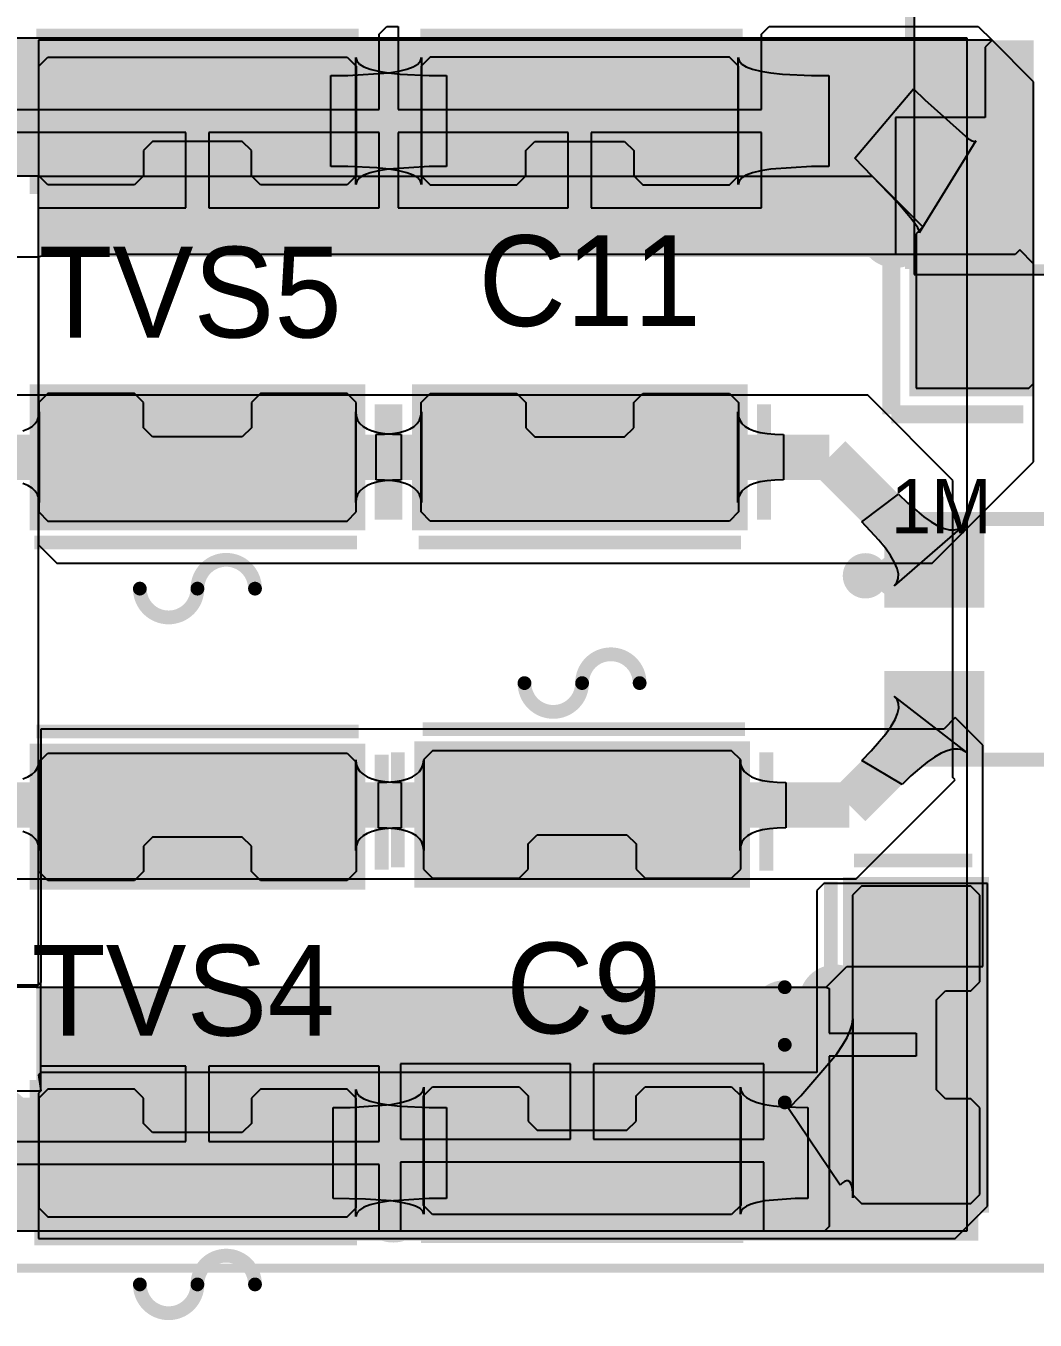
# Model space of a CAD drawing. Extents: x 40.9 to 121.6, y 83.2 to 120.
# Drawn here: x 63.69 to 74.82, y 83.25 to 97.52 of the extents above; entities that cross this region are included whole.
import ezdxf

# ---------------------------------------------------------------- set-up
doc = ezdxf.new("R2010")
doc.units = 0
for name, color, linetype in [('BOTTOMLAYER', 5, 'CONTINUOUS'), ('BOTTOMOVERLAY', 54, 'CONTINUOUS'), ('BOTTOMSOLDER', 6, 'CONTINUOUS'), ('KEEPOUTLAYER', 6, 'CONTINUOUS'), ('MECHANICAL15', 56, 'CONTINUOUS'), ('MECHANICAL4', 56, 'CONTINUOUS'), ('MULTILAYER', 9, 'CONTINUOUS'), ('TOPLAYER', 1, 'CONTINUOUS'), ('TOPOVERLAY', 2, 'CONTINUOUS'), ('TOPPASTE', 8, 'CONTINUOUS'), ('TOPSOLDER', 216, 'CONTINUOUS')]:
    doc.layers.add(name, color=color, linetype=linetype)

msp = doc.modelspace()

# ---------------------------------------------------------------- linework, layer by layer
at = {"layer": 'BOTTOMLAYER'}
for p, q in [((41.5544, 97.3836), (74.0664, 97.3836)), ((74.0664, 97.3836), (74.0664, 84.227835)), ((74.0664, 84.227835), (41.454235, 84.227835))]:
    msp.add_line(p, q, dxfattribs=at)
at = {"layer": 'BOTTOMLAYER', "const_width": 0.299999}
for points in [[(67.5664, 96.9264, 1), (67.8664, 96.9264, 1)], [(72.9512, 96.9772, 1), (73.2512, 96.9772, 1)], [(72.1638, 96.4946, 1), (72.4638, 96.4946, 1)], [(67.541, 96.1644, 1), (67.841, 96.1644, 1)], [(73.3576, 96.1644, 1), (73.6576, 96.1644, 1)], [(64.112, 95.4532, 1), (64.412, 95.4532, 1)], [(65.4074, 95.4532, 1), (65.7074, 95.4532, 1)], [(66.6012, 95.4786, 1), (66.9012, 95.4786, 1)], [(67.541, 95.4024, 1), (67.841, 95.4024, 1)], [(68.4046, 95.4024, 1), (68.7046, 95.4024, 1)], [(70.0302, 95.4024, 1), (70.3302, 95.4024, 1)], [(71.4272, 95.377, 1), (71.7272, 95.377, 1)], [(73.129, 95.25, 1), (73.429, 95.25, 1)], [(72.4686, 86.7664, 1), (72.7686, 86.7664, 1)], [(64.1374, 86.487, 1), (64.4374, 86.487, 1)], [(66.7282, 86.487, 1), (67.0282, 86.487, 1)], [(67.9728, 86.4616, 1), (68.2728, 86.4616, 1)], [(65.4328, 86.4362, 1), (65.7328, 86.4362, 1)], [(69.1666, 86.3854, 1), (69.4666, 86.3854, 1)], [(70.589, 86.4362, 1), (70.889, 86.4362, 1)], [(71.732, 86.3854, 1), (72.032, 86.3854, 1)], [(72.6718, 85.9028, 1), (72.9718, 85.9028, 1)], [(67.5156, 85.8012, 1), (67.8156, 85.8012, 1)], [(71.8082, 85.471, 1), (72.1082, 85.471, 1)], [(67.5918, 85.1154, 1), (67.8918, 85.1154, 1)], [(72.4432, 85.1154, 1), (72.7432, 85.1154, 1)], [(63.5024, 84.709, 1), (63.8024, 84.709, 1)], [(72.9258, 84.6074, 1), (73.2258, 84.6074, 1)], [(67.5918, 84.5058, 1), (67.8918, 84.5058, 1)], [(71.859, 84.582, 1), (72.159, 84.582, 1)]]:
    msp.add_lwpolyline(points, format="xyb", close=True, dxfattribs=at)
at = {"layer": 'BOTTOMOVERLAY', "const_width": 0.1016}
for points in [[(73.436455, 94.838215), (73.436455, 109.636255)], [(73.436455, 94.838215), (76.588595, 94.838215)]]:
    msp.add_lwpolyline(points, dxfattribs=at)
at = {"layer": 'BOTTOMSOLDER', "const_width": 0.401599}
for points in [[(67.5156, 96.9264, 1), (67.9172, 96.9264, 1)], [(72.9004, 96.9772, 1), (73.302, 96.9772, 1)], [(72.113, 96.4946, 1), (72.5146, 96.4946, 1)], [(67.4902, 96.1644, 1), (67.8918, 96.1644, 1)], [(73.3068, 96.1644, 1), (73.7084, 96.1644, 1)], [(64.0612, 95.4532, 1), (64.4628, 95.4532, 1)], [(65.3566, 95.4532, 1), (65.7582, 95.4532, 1)], [(66.5504, 95.4786, 1), (66.952, 95.4786, 1)], [(67.4902, 95.4024, 1), (67.8918, 95.4024, 1)], [(68.3538, 95.4024, 1), (68.7554, 95.4024, 1)], [(69.9794, 95.4024, 1), (70.381, 95.4024, 1)], [(71.3764, 95.377, 1), (71.778, 95.377, 1)], [(73.0782, 95.25, 1), (73.4798, 95.25, 1)], [(72.4178, 86.7664, 1), (72.8194, 86.7664, 1)], [(64.0866, 86.487, 1), (64.4882, 86.487, 1)], [(65.382, 86.4362, 1), (65.7836, 86.4362, 1)], [(66.6774, 86.487, 1), (67.079, 86.487, 1)], [(67.922, 86.4616, 1), (68.3236, 86.4616, 1)], [(69.1158, 86.3854, 1), (69.5174, 86.3854, 1)], [(70.5382, 86.4362, 1), (70.9398, 86.4362, 1)], [(71.6812, 86.3854, 1), (72.0828, 86.3854, 1)], [(67.4648, 85.8012, 1), (67.8664, 85.8012, 1)], [(72.621, 85.9028, 1), (73.0226, 85.9028, 1)], [(63.1722, 85.4202, 1), (63.5738, 85.4202, 1)], [(71.7574, 85.471, 1), (72.159, 85.471, 1)], [(67.541, 85.1154, 1), (67.9426, 85.1154, 1)], [(72.3924, 85.1154, 1), (72.794, 85.1154, 1)], [(63.4516, 84.709, 1), (63.8532, 84.709, 1)], [(67.541, 84.5058, 1), (67.9426, 84.5058, 1)], [(71.8082, 84.582, 1), (72.2098, 84.582, 1)], [(72.875, 84.6074, 1), (73.2766, 84.6074, 1)]]:
    msp.add_lwpolyline(points, format="xyb", close=True, dxfattribs=at)
at = {"layer": 'KEEPOUTLAYER', "const_width": 0.1}
msp.add_lwpolyline([(41.0464, 83.82), (121.412, 83.82)], dxfattribs=at)
at = {"layer": 'MECHANICAL15'}
for points, const_width in [([(73.434829, 91.454224, 1), (73.184893, 91.454224, 1)], 0.250012), ([(73.122391, 91.454224, 1), (73.247395, 91.454224, 1)], 0.125006), ([(73.372327, 91.454224, 1), (73.497331, 91.454224, 1)], 0.125006)]:
    msp.add_lwpolyline(points, format="xyb", close=True, dxfattribs=dict(at, const_width=const_width))
at = {"layer": 'MECHANICAL4'}
for p, q in [((73.486696, 109.525867), (73.486696, 94.775884)), ((73.486696, 94.775884), (87.986692, 94.775884))]:
    msp.add_line(p, q, dxfattribs=at)
at = {"layer": 'MULTILAYER', "const_width": 0.299999}
for points in [[(67.5664, 96.9264, 1), (67.8664, 96.9264, 1)], [(72.9512, 96.9772, 1), (73.2512, 96.9772, 1)], [(72.1638, 96.4946, 1), (72.4638, 96.4946, 1)], [(67.541, 96.1644, 1), (67.841, 96.1644, 1)], [(73.3576, 96.1644, 1), (73.6576, 96.1644, 1)], [(64.112, 95.4532, 1), (64.412, 95.4532, 1)], [(65.4074, 95.4532, 1), (65.7074, 95.4532, 1)], [(66.6012, 95.4786, 1), (66.9012, 95.4786, 1)], [(67.541, 95.4024, 1), (67.841, 95.4024, 1)], [(68.4046, 95.4024, 1), (68.7046, 95.4024, 1)], [(70.0302, 95.4024, 1), (70.3302, 95.4024, 1)], [(71.4272, 95.377, 1), (71.7272, 95.377, 1)], [(73.129, 95.25, 1), (73.429, 95.25, 1)], [(72.4686, 86.7664, 1), (72.7686, 86.7664, 1)], [(64.1374, 86.487, 1), (64.4374, 86.487, 1)], [(66.7282, 86.487, 1), (67.0282, 86.487, 1)], [(67.9728, 86.4616, 1), (68.2728, 86.4616, 1)], [(65.4328, 86.4362, 1), (65.7328, 86.4362, 1)], [(69.1666, 86.3854, 1), (69.4666, 86.3854, 1)], [(70.589, 86.4362, 1), (70.889, 86.4362, 1)], [(71.732, 86.3854, 1), (72.032, 86.3854, 1)], [(72.6718, 85.9028, 1), (72.9718, 85.9028, 1)], [(67.5156, 85.8012, 1), (67.8156, 85.8012, 1)], [(71.8082, 85.471, 1), (72.1082, 85.471, 1)], [(67.5918, 85.1154, 1), (67.8918, 85.1154, 1)], [(72.4432, 85.1154, 1), (72.7432, 85.1154, 1)], [(63.5024, 84.709, 1), (63.8024, 84.709, 1)], [(72.9258, 84.6074, 1), (73.2258, 84.6074, 1)], [(67.5918, 84.5058, 1), (67.8918, 84.5058, 1)], [(71.859, 84.582, 1), (72.159, 84.582, 1)]]:
    msp.add_lwpolyline(points, format="xyb", close=True, dxfattribs=at)
at = {"layer": 'TOPLAYER'}
for p, q in [((67.586403, 97.42567), (67.671333, 97.5106)), ((67.671333, 97.5106), (67.795595, 97.5106)), ((67.795595, 97.5106), (67.795595, 97.510597)), ((67.795595, 97.510597), (67.795595, 97.425675)), ((71.802808, 97.425675), (71.88773, 97.5106)), ((71.88773, 97.5106), (74.1934, 97.5106)), ((74.1934, 97.5106), (74.3458, 97.3582)), ((63.8302, 97.3582), (63.8302, 95.8596)), ((74.3458, 97.3582), (63.8302, 97.3582)), ((67.586403, 96.595336), (67.586403, 97.425673)), ((67.586403, 97.425673), (67.586403, 97.425673)), ((67.586403, 97.425673), (67.586403, 97.42567)), ((67.795595, 97.425675), (67.795597, 97.420796)), ((67.795597, 97.420796), (67.795595, 97.420793)), ((67.795595, 97.420793), (67.795597, 97.420793)), ((67.795597, 97.420793), (67.795597, 96.595336)), ((71.802803, 97.420793), (71.802805, 97.420796)), ((71.802803, 96.595336), (71.802803, 97.420793)), ((71.802805, 97.420796), (71.802808, 97.425675)), ((71.802805, 97.420796), (71.802805, 97.420796)), ((71.802805, 97.420796), (71.802805, 97.420796)), ((71.802808, 97.425675), (71.802808, 97.425675)), ((74.3458, 97.3582), (74.2696, 97.282)), ((74.803, 96.901), (74.3458, 97.3582)), ((67.329355, 95.768046), (67.329355, 97.168627)), ((67.329355, 97.168627), (67.339355, 97.130573)), ((68.042645, 97.130573), (68.052645, 97.168627)), ((68.052645, 97.168627), (68.052645, 95.768046)), ((71.545755, 95.768046), (71.545755, 97.168627)), ((71.545755, 97.168627), (71.555755, 97.130573)), ((74.2696, 97.282), (74.2696, 96.5084)), ((67.339355, 97.130573), (67.369355, 97.096522)), ((67.369355, 97.096522), (67.419355, 97.066478)), ((67.419355, 97.066478), (67.489354, 97.040441)), ((67.489354, 97.040441), (67.579354, 97.018409)), ((67.802646, 97.018409), (67.892646, 97.040441)), ((67.892646, 97.040441), (67.962645, 97.066478)), ((67.962645, 97.066478), (68.012645, 97.096522)), ((68.012645, 97.096522), (68.042645, 97.130573)), ((71.555755, 97.130573), (71.585755, 97.096522)), ((71.585755, 97.096522), (71.635755, 97.066478)), ((71.635755, 97.066478), (71.705754, 97.040441)), ((71.705754, 97.040441), (71.795754, 97.018409)), ((67.052645, 96.968335), (67.242644, 96.970339)), ((67.052645, 95.968337), (67.052645, 96.968335)), ((67.242644, 96.970339), (67.692646, 97.000383)), ((67.579354, 97.018409), (67.689354, 97.000383)), ((67.689354, 97.000383), (67.819354, 96.986362)), ((67.692646, 97.000383), (67.802646, 97.018409)), ((67.819354, 96.986362), (68.139356, 96.970339)), ((68.139356, 96.970339), (68.329355, 96.968335)), ((68.329355, 96.968335), (68.329355, 95.968337)), ((71.795754, 97.018409), (71.905754, 97.000383)), ((71.905754, 97.000383), (72.035754, 96.986362)), ((72.035754, 96.986362), (72.355756, 96.970339)), ((72.355756, 96.970339), (72.545755, 96.968335)), ((72.545755, 96.968335), (72.545755, 95.968337)), ((74.803, 93.5736), (74.803, 96.901)), ((72.83134, 96.057352), (73.481016, 96.821889)), ((73.481016, 96.821889), (73.603564, 96.700462)), ((73.603564, 96.700462), (74.086814, 96.270882)), ((63.579197, 96.595336), (67.586403, 96.595336)), ((67.795597, 96.595336), (71.802803, 96.595336)), ((74.2696, 96.5084), (73.2814, 96.5084)), ((73.2814, 96.5084), (73.2814, 94.996)), ((65.4558, 96.341336), (63.579197, 96.341336)), ((65.4558, 95.510998), (65.4558, 96.341336)), ((67.586403, 96.341336), (65.7098, 96.341336)), ((65.7098, 96.341336), (65.7098, 95.510998)), ((67.586403, 95.510998), (67.586403, 96.341336)), ((69.6722, 96.341336), (67.795597, 96.341336)), ((67.795597, 96.341336), (67.795597, 95.510998)), ((69.6722, 95.510998), (69.6722, 96.341336)), ((71.802803, 96.341336), (69.9262, 96.341336)), ((69.9262, 96.341336), (69.9262, 95.510998)), ((71.802803, 95.510998), (71.802803, 96.341336)), ((74.166418, 96.248304), (73.541496, 95.235382)), ((74.086814, 96.270882), (74.125348, 96.249119)), ((74.125348, 96.249119), (74.151884, 96.241593)), ((74.151884, 96.241593), (74.166418, 96.248304)), ((73.306318, 95.564485), (72.83134, 96.057352)), ((67.242644, 95.966333), (67.052645, 95.968337)), ((67.562646, 95.950311), (67.242644, 95.966333)), ((67.489354, 95.896232), (67.419355, 95.870194)), ((67.579354, 95.918264), (67.489354, 95.896232)), ((67.692646, 95.93629), (67.562646, 95.950311)), ((67.689354, 95.93629), (67.579354, 95.918264)), ((68.139356, 95.966333), (67.689354, 95.93629)), ((67.802646, 95.918264), (67.692646, 95.93629)), ((67.892646, 95.896232), (67.802646, 95.918264)), ((67.962645, 95.870194), (67.892646, 95.896232)), ((68.329355, 95.968337), (68.139356, 95.966333)), ((71.705754, 95.896232), (71.635755, 95.870194)), ((71.795754, 95.918264), (71.705754, 95.896232)), ((71.905754, 95.93629), (71.795754, 95.918264)), ((72.355756, 95.966333), (71.905754, 95.93629)), ((72.545755, 95.968337), (72.355756, 95.966333)), ((63.8302, 95.8596), (58.7502, 95.8596)), ((63.8302, 94.9706), (63.8302, 95.8596)), ((63.8302, 95.8596), (73.025, 95.8596)), ((67.339355, 95.8061), (67.329355, 95.768046)), ((67.369355, 95.840151), (67.339355, 95.8061)), ((67.419355, 95.870194), (67.369355, 95.840151)), ((68.012645, 95.840151), (67.962645, 95.870194)), ((68.042645, 95.8061), (68.012645, 95.840151)), ((68.052645, 95.768046), (68.042645, 95.8061)), ((71.555755, 95.8061), (71.545755, 95.768046)), ((71.585755, 95.840151), (71.555755, 95.8061)), ((71.635755, 95.870194), (71.585755, 95.840151)), ((73.025, 95.8596), (73.5838, 95.3008)), ((63.8302, 94.9706), (63.8302, 95.510998)), ((63.8302, 95.510998), (65.4558, 95.510998)), ((65.7098, 95.510998), (67.586403, 95.510998)), ((67.795597, 95.510998), (69.6722, 95.510998)), ((69.9262, 95.510998), (71.802803, 95.510998)), ((73.448349, 95.400091), (73.306318, 95.564485)), ((73.495502, 95.338402), (73.448349, 95.400091)), ((73.526741, 95.290389), (73.495502, 95.338402)), ((73.5838, 95.3008), (73.5076, 95.2246)), ((73.5076, 95.2246), (73.5076, 93.5228)), ((73.542073, 95.25605), (73.526741, 95.290389)), ((73.541496, 95.235382), (73.542073, 95.25605)), ((74.6506, 95.0468), (74.5998, 94.996)), ((74.803, 94.8944), (74.6506, 95.0468)), ((63.8302, 94.9706), (58.7756, 94.9452)), ((58.801, 94.9706), (63.8302, 94.9706)), ((63.8302, 94.9706), (59.165835, 94.947161)), ((59.175508, 94.9706), (63.8302, 94.9706)), ((63.9826, 94.996), (63.8302, 94.9706)), ((63.9826, 94.996), (63.8302, 94.9706)), ((63.8302, 86.9442), (63.8302, 94.9706)), ((63.8302, 94.9706), (63.8302, 91.7956)), ((74.5998, 94.996), (63.9826, 94.996)), ((73.2814, 94.996), (63.9826, 94.996)), ((74.803, 92.71), (74.803, 94.8944)), ((73.5076, 93.5228), (74.7522, 93.5228)), ((74.7522, 93.5228), (74.803, 93.5736)), ((72.9742, 93.4466), (59.2582, 93.4466)), ((73.914, 92.5068), (72.9742, 93.4466)), ((63.819171, 93.171663), (63.834264, 93.214162)), ((63.834264, 93.214162), (63.839293, 93.261663)), ((63.839293, 93.261663), (63.839293, 92.261665)), ((67.329355, 92.261665), (67.329355, 93.261663)), ((67.329355, 93.261663), (67.334356, 93.214162)), ((67.334356, 93.214162), (67.349355, 93.171663)), ((68.032645, 93.171663), (68.047646, 93.214162)), ((68.047646, 93.214162), (68.052645, 93.261663)), ((68.052645, 93.261663), (68.052645, 92.261665)), ((71.542707, 92.261665), (71.542707, 93.261663)), ((71.542707, 93.261663), (71.547739, 93.214162)), ((71.547739, 93.214162), (71.562829, 93.171663)), ((63.658196, 93.051663), (63.713533, 93.074162)), ((63.713533, 93.074162), (63.758806, 93.101663)), ((63.758806, 93.101663), (63.79402, 93.134162)), ((63.79402, 93.134162), (63.819171, 93.171663)), ((67.349355, 93.171663), (67.374353, 93.134162)), ((67.374353, 93.134162), (67.409355, 93.101663)), ((67.409355, 93.101663), (67.454353, 93.074162)), ((67.454353, 93.074162), (67.509354, 93.051663)), ((67.509354, 93.051663), (67.574353, 93.034162)), ((67.574353, 93.034162), (67.649354, 93.021663)), ((67.732646, 93.021663), (67.807644, 93.034162)), ((67.807644, 93.034162), (67.872646, 93.051663)), ((67.872646, 93.051663), (67.927647, 93.074162)), ((67.927647, 93.074162), (67.972645, 93.101663)), ((67.972645, 93.101663), (68.007647, 93.134162)), ((68.007647, 93.134162), (68.032645, 93.171663)), ((71.562829, 93.171663), (71.58798, 93.134162)), ((71.58798, 93.134162), (71.623194, 93.101663)), ((71.623194, 93.101663), (71.668467, 93.074162)), ((71.668467, 93.074162), (71.723804, 93.051663)), ((71.723804, 93.051663), (71.789199, 93.034162)), ((71.789199, 93.034162), (71.864657, 93.021663)), ((67.552646, 93.011663), (67.647647, 93.014162)), ((67.552646, 92.511664), (67.552646, 93.011663)), ((67.647647, 93.014162), (67.732646, 93.021663)), ((67.649354, 93.021663), (67.734353, 93.014162)), ((67.734353, 93.014162), (67.829354, 93.011663)), ((67.829354, 93.011663), (67.829354, 92.511664)), ((71.864657, 93.021663), (71.950174, 93.014162)), ((71.950174, 93.014162), (72.045754, 93.011663)), ((72.045754, 93.011663), (72.045754, 92.511664)), ((73.6854, 91.5924), (74.803, 92.71)), ((63.713533, 92.449165), (63.658196, 92.471664)), ((67.509354, 92.471664), (67.454353, 92.449165)), ((67.574353, 92.489165), (67.509354, 92.471664)), ((67.647647, 92.509165), (67.552646, 92.511664)), ((67.649354, 92.501664), (67.574353, 92.489165)), ((67.732646, 92.501664), (67.647647, 92.509165)), ((67.734355, 92.509165), (67.649354, 92.501664)), ((67.807647, 92.489165), (67.732646, 92.501664)), ((67.829354, 92.511664), (67.734355, 92.509165)), ((67.872646, 92.471664), (67.807647, 92.489165)), ((67.927647, 92.449165), (67.872646, 92.471664)), ((71.723804, 92.471664), (71.668467, 92.449165)), ((71.789199, 92.489165), (71.723804, 92.471664)), ((71.864657, 92.501664), (71.789199, 92.489165)), ((71.950176, 92.509165), (71.864657, 92.501664)), ((72.045754, 92.511664), (71.950176, 92.509165)), ((73.914, 89.2302), (73.914, 92.5068)), ((63.758806, 92.421664), (63.713533, 92.449165)), ((63.79402, 92.389165), (63.758806, 92.421664)), ((63.819171, 92.351664), (63.79402, 92.389165)), ((63.834264, 92.309165), (63.819171, 92.351664)), ((67.349355, 92.351664), (67.334354, 92.309165)), ((67.374353, 92.389165), (67.349355, 92.351664)), ((67.409355, 92.421664), (67.374353, 92.389165)), ((67.454353, 92.449165), (67.409355, 92.421664)), ((67.972645, 92.421664), (67.927647, 92.449165)), ((68.007644, 92.389165), (67.972645, 92.421664)), ((68.032645, 92.351664), (68.007644, 92.389165)), ((68.047646, 92.309165), (68.032645, 92.351664)), ((71.562829, 92.351664), (71.547736, 92.309165)), ((71.58798, 92.389165), (71.562829, 92.351664)), ((71.623194, 92.421664), (71.58798, 92.389165)), ((71.668467, 92.449165), (71.623194, 92.421664)), ((72.909382, 92.051137), (73.312934, 92.35469)), ((73.312934, 92.35469), (73.413498, 92.257631)), ((63.839293, 92.261665), (63.834264, 92.309165)), ((67.334354, 92.309165), (67.329355, 92.261665)), ((68.052645, 92.261665), (68.047646, 92.309165)), ((71.547736, 92.309165), (71.542707, 92.261665)), ((73.413498, 92.257631), (73.594725, 92.104444)), ((73.097822, 91.848676), (72.909382, 92.051137)), ((73.594725, 92.104444), (73.675387, 92.048317)), ((73.675387, 92.048317), (73.749413, 92.005836)), ((74.02004, 91.998089), (73.265982, 91.344031)), ((73.749413, 92.005836), (73.816807, 91.976997)), ((73.816807, 91.976997), (73.877566, 91.961805)), ((73.877566, 91.961805), (73.931691, 91.960255)), ((73.931691, 91.960255), (73.979184, 91.972348)), ((73.979184, 91.972348), (74.02004, 91.998089)), ((63.8302, 91.7956), (64.0334, 91.5924)), ((73.170082, 91.758892), (73.097822, 91.848676)), ((73.227702, 91.676736), (73.170082, 91.758892)), ((73.270681, 91.602212), (73.227702, 91.676736)), ((64.0334, 91.5924), (73.6854, 91.5924)), ((73.29902, 91.535316), (73.270681, 91.602212)), ((73.312721, 91.47605), (73.29902, 91.535316)), ((73.311781, 91.424415), (73.312721, 91.47605)), ((73.265982, 91.344031), (73.296203, 91.380407)), ((73.296203, 91.380407), (73.311781, 91.424415)), ((73.297992, 90.089853), (73.265982, 90.12444)), ((73.265982, 90.12444), (74.059969, 89.510311)), ((73.314961, 90.047239), (73.297992, 90.089853)), ((73.316897, 89.996597), (73.314961, 90.047239)), ((73.27565, 89.87123), (73.303793, 89.937928)), ((73.303793, 89.937928), (73.316897, 89.996597)), ((73.9394, 89.8906), (73.8124, 89.7636)), ((74.2442, 89.5858), (73.9394, 89.8906)), ((73.8124, 89.7636), (63.8556, 89.7636)), ((63.8556, 89.7636), (63.8556, 86.9696)), ((73.174255, 89.713755), (73.232472, 89.796506)), ((73.232472, 89.796506), (73.27565, 89.87123)), ((73.012711, 89.524169), (73.174255, 89.713755)), ((72.909382, 89.417334), (73.012711, 89.524169)), ((73.784374, 89.497596), (73.710546, 89.455313)), ((73.851966, 89.526631), (73.784374, 89.497596)), ((73.913322, 89.542422), (73.851966, 89.526631)), ((73.96844, 89.544964), (73.913322, 89.542422)), ((74.017322, 89.534261), (73.96844, 89.544964)), ((74.059969, 89.510311), (74.017322, 89.534261)), ((74.2442, 87.1474), (74.2442, 89.5858)), ((63.79402, 89.298762), (63.819171, 89.336263)), ((63.819171, 89.336263), (63.834264, 89.378762)), ((63.834264, 89.378762), (63.839293, 89.426263)), ((63.839293, 89.426263), (63.839293, 88.426265)), ((67.329355, 88.426265), (67.329355, 89.426263)), ((67.329355, 89.426263), (67.334356, 89.378762)), ((67.334356, 89.378762), (67.349355, 89.336263)), ((67.349355, 89.336263), (67.374353, 89.298762)), ((68.033047, 89.298762), (68.058045, 89.336263)), ((68.058045, 89.336263), (68.073046, 89.378762)), ((68.073046, 89.378762), (68.078045, 89.426263)), ((68.078045, 89.426263), (68.078045, 88.426265)), ((71.568107, 88.426265), (71.568107, 89.426263)), ((71.568107, 89.426263), (71.573139, 89.378762)), ((71.573139, 89.378762), (71.588229, 89.336263)), ((71.588229, 89.336263), (71.61338, 89.298762)), ((73.352863, 89.15371), (72.909382, 89.417334)), ((73.544176, 89.331005), (73.451639, 89.248981)), ((73.63048, 89.399781), (73.544176, 89.331005)), ((73.710546, 89.455313), (73.63048, 89.399781)), ((63.658196, 89.216263), (63.713533, 89.238762)), ((63.713533, 89.238762), (63.758806, 89.266263)), ((63.758806, 89.266263), (63.79402, 89.298762)), ((67.374353, 89.298762), (67.409355, 89.266263)), ((67.409355, 89.266263), (67.454353, 89.238762)), ((67.454353, 89.238762), (67.509354, 89.216263)), ((67.509354, 89.216263), (67.574353, 89.198762)), ((67.574353, 89.198762), (67.649354, 89.186263)), ((67.578046, 89.176263), (67.673047, 89.178762)), ((67.649354, 89.186263), (67.734353, 89.178762)), ((67.673047, 89.178762), (67.758046, 89.186263)), ((67.734353, 89.178762), (67.829354, 89.176263)), ((67.758046, 89.186263), (67.833044, 89.198762)), ((67.833044, 89.198762), (67.898046, 89.216263)), ((67.898046, 89.216263), (67.953047, 89.238762)), ((67.953047, 89.238762), (67.998045, 89.266263)), ((67.998045, 89.266263), (68.033047, 89.298762)), ((71.61338, 89.298762), (71.648594, 89.266263)), ((71.648594, 89.266263), (71.693867, 89.238762)), ((71.693867, 89.238762), (71.749204, 89.216263)), ((71.749204, 89.216263), (71.814599, 89.198762)), ((71.814599, 89.198762), (71.890057, 89.186263)), ((71.890057, 89.186263), (71.975574, 89.178762)), ((71.975574, 89.178762), (72.071154, 89.176263)), ((72.8472, 88.1126), (73.9394, 89.2048)), ((73.451639, 89.248981), (73.352863, 89.15371)), ((73.9394, 89.2048), (73.914, 89.2302)), ((67.578046, 88.676264), (67.578046, 89.176263)), ((67.829354, 89.176263), (67.829354, 88.676264)), ((72.071154, 89.176263), (72.071154, 88.676264)), ((63.713533, 88.613765), (63.658196, 88.636264)), ((63.758806, 88.586264), (63.713533, 88.613765)), ((67.454353, 88.613765), (67.409355, 88.586264)), ((67.509354, 88.636264), (67.454353, 88.613765)), ((67.574353, 88.653765), (67.509354, 88.636264)), ((67.649354, 88.666264), (67.574353, 88.653765)), ((67.673047, 88.673765), (67.578046, 88.676264)), ((67.734355, 88.673765), (67.649354, 88.666264)), ((67.758046, 88.666264), (67.673047, 88.673765)), ((67.829354, 88.676264), (67.734355, 88.673765)), ((67.833047, 88.653765), (67.758046, 88.666264)), ((67.898046, 88.636264), (67.833047, 88.653765)), ((67.953047, 88.613765), (67.898046, 88.636264)), ((67.998045, 88.586264), (67.953047, 88.613765)), ((71.693867, 88.613765), (71.648594, 88.586264)), ((71.749204, 88.636264), (71.693867, 88.613765)), ((71.814599, 88.653765), (71.749204, 88.636264)), ((71.890057, 88.666264), (71.814599, 88.653765)), ((71.975576, 88.673765), (71.890057, 88.666264)), ((72.071154, 88.676264), (71.975576, 88.673765)), ((63.79402, 88.553765), (63.758806, 88.586264)), ((63.819171, 88.516264), (63.79402, 88.553765)), ((63.834264, 88.473765), (63.819171, 88.516264)), ((63.839293, 88.426265), (63.834264, 88.473765)), ((67.334354, 88.473765), (67.329355, 88.426265)), ((67.349355, 88.516264), (67.334354, 88.473765)), ((67.374353, 88.553765), (67.349355, 88.516264)), ((67.409355, 88.586264), (67.374353, 88.553765)), ((68.033044, 88.553765), (67.998045, 88.586264)), ((68.058045, 88.516264), (68.033044, 88.553765)), ((68.073046, 88.473765), (68.058045, 88.516264)), ((68.078045, 88.426265), (68.073046, 88.473765)), ((71.573136, 88.473765), (71.568107, 88.426265)), ((71.588229, 88.516264), (71.573136, 88.473765)), ((71.61338, 88.553765), (71.588229, 88.516264)), ((71.648594, 88.586264), (71.61338, 88.553765)), ((59.3598, 88.1126), (72.8472, 88.1126)), ((72.4916, 88.0618), (72.4154, 87.9856)), ((74.295, 88.0618), (72.4916, 88.0618)), ((74.295, 84.5058), (74.295, 88.0618)), ((72.4154, 87.9856), (72.4154, 85.979)), ((72.517, 86.9188), (72.7456, 87.1474)), ((72.7456, 87.1474), (74.2442, 87.1474)), ((63.8048, 86.9188), (58.7502, 86.9188)), ((59.1058, 86.9442), (63.8302, 86.9442)), ((63.8556, 86.9696), (63.8048, 86.9188)), ((63.8556, 86.9696), (63.8048, 86.9188)), ((63.8048, 86.9188), (72.517, 86.9188)), ((63.8556, 85.7758), (63.8556, 86.9696)), ((63.8556, 86.048202), (63.8556, 86.9188)), ((63.8556, 86.9188), (72.516995, 86.9188)), ((72.516995, 86.9188), (72.516997, 86.918797)), ((72.516997, 86.918797), (72.517, 86.9188)), ((72.517, 86.9188), (72.551125, 86.904662)), ((72.551125, 86.904662), (72.551125, 86.4108)), ((72.782814, 86.441346), (72.804119, 86.509423)), ((72.804119, 86.509423), (72.811221, 86.568801)), ((72.811221, 86.568801), (72.811221, 84.598218)), ((72.551125, 86.4108), (73.508464, 86.4108)), ((72.697597, 86.279088), (72.747307, 86.364567)), ((72.747307, 86.364567), (72.782814, 86.441346)), ((73.508464, 86.4108), (73.508464, 86.1568)), ((72.235995, 85.72119), (72.633683, 86.18491)), ((72.633683, 86.18491), (72.697597, 86.279088)), ((65.4558, 86.048202), (63.8556, 86.048202)), ((65.4558, 85.217864), (65.4558, 86.048202)), ((67.586403, 86.048202), (65.7098, 86.048202)), ((65.7098, 86.048202), (65.7098, 85.217864)), ((67.586403, 85.217864), (67.586403, 86.048202)), ((69.6976, 86.073602), (67.820997, 86.073602)), ((67.820997, 86.073602), (67.820997, 85.243264)), ((69.6976, 85.243264), (69.6976, 86.073602)), ((71.828203, 86.073602), (69.9516, 86.073602)), ((69.9516, 86.073602), (69.9516, 85.243264)), ((71.828203, 85.243264), (71.828203, 86.073602)), ((73.508464, 86.1568), (72.551125, 86.1568)), ((72.551125, 86.1568), (72.551125, 84.2802)), ((63.8556, 85.979), (63.8302, 85.9536)), ((63.8302, 85.9536), (63.8556, 85.7758)), ((72.4154, 85.979), (63.8556, 85.979)), ((58.7756, 85.7758), (63.8556, 85.7758)), ((63.8556, 85.7758), (63.8302, 85.7504)), ((67.329355, 84.390573), (67.329355, 85.791154)), ((67.329355, 85.791154), (67.339355, 85.7531)), ((67.339355, 85.7531), (67.369355, 85.719049)), ((68.038045, 85.735305), (68.068045, 85.773674)), ((68.068045, 85.773674), (68.078045, 85.816554)), ((68.078045, 85.816554), (68.078045, 84.415973)), ((71.571155, 84.415973), (71.571155, 85.816554)), ((71.571155, 85.816554), (71.5786, 85.773674)), ((71.5786, 85.773674), (71.600929, 85.735305)), ((63.8302, 85.7504), (63.8302, 84.1502)), ((67.268044, 85.593121), (67.718046, 85.626974)), ((67.369355, 85.719049), (67.419355, 85.689006)), ((67.419355, 85.689006), (67.489354, 85.662968)), ((67.489354, 85.662968), (67.579354, 85.640936)), ((67.579354, 85.640936), (67.689354, 85.62291)), ((67.689354, 85.62291), (67.819354, 85.608889)), ((67.718046, 85.626974), (67.828046, 85.647286)), ((67.828046, 85.647286), (67.918046, 85.672112)), ((67.918046, 85.672112), (67.988045, 85.701452)), ((67.988045, 85.701452), (68.038045, 85.735305)), ((71.600929, 85.735305), (71.638147, 85.701452)), ((71.638147, 85.701452), (71.690255, 85.672112)), ((71.690255, 85.672112), (71.757248, 85.647286)), ((71.757248, 85.647286), (71.83913, 85.626974)), ((71.83913, 85.626974), (71.935896, 85.611175)), ((71.935896, 85.611175), (72.047552, 85.599892)), ((72.101065, 85.583509), (72.235995, 85.72119)), ((67.078045, 85.590863), (67.268044, 85.593121)), ((67.078045, 84.590865), (67.078045, 85.590863)), ((67.819354, 85.608889), (68.139356, 85.592867)), ((68.139356, 85.592867), (68.329355, 85.590863)), ((68.329355, 85.590863), (68.329355, 84.590865)), ((72.047552, 85.599892), (72.315527, 85.590863)), ((72.66908, 84.737311), (72.101065, 85.583509)), ((72.315527, 85.590863), (72.315527, 84.590865)), ((63.579197, 85.217864), (65.4558, 85.217864)), ((65.7098, 85.217864), (67.586403, 85.217864)), ((67.820997, 85.243264), (69.6976, 85.243264)), ((69.9516, 85.243264), (71.828203, 85.243264)), ((67.586403, 84.963864), (63.579197, 84.963864)), ((67.586403, 84.227835), (67.586403, 84.963864)), ((71.828203, 84.989264), (67.820997, 84.989264)), ((67.820997, 84.989264), (67.820997, 84.227835)), ((71.828203, 84.227835), (71.828203, 84.989264)), ((72.696088, 84.761504), (72.66908, 84.737311)), ((72.720251, 84.777232), (72.696088, 84.761504)), ((72.741572, 84.784491), (72.720251, 84.777232)), ((72.76005, 84.783282), (72.741572, 84.784491)), ((72.775686, 84.773607), (72.76005, 84.783282)), ((72.788478, 84.755464), (72.775686, 84.773607)), ((72.798429, 84.728853), (72.788478, 84.755464)), ((72.805536, 84.693775), (72.798429, 84.728853)), ((72.809798, 84.650229), (72.805536, 84.693775)), ((72.811221, 84.598218), (72.809798, 84.650229)), ((67.438044, 84.583867), (67.078045, 84.590865)), ((67.419355, 84.492722), (67.369355, 84.462678)), ((67.489354, 84.518759), (67.419355, 84.492722)), ((67.718046, 84.562881), (67.438044, 84.583867)), ((67.579354, 84.540791), (67.489354, 84.518759)), ((67.689354, 84.558817), (67.579354, 84.540791)), ((68.139356, 84.588861), (67.689354, 84.558817)), ((67.828046, 84.547141), (67.718046, 84.562881)), ((67.918046, 84.527903), (67.828046, 84.547141)), ((67.988045, 84.505168), (67.918046, 84.527903)), ((68.038045, 84.478934), (67.988045, 84.505168)), ((68.068045, 84.449201), (68.038045, 84.478934)), ((68.329355, 84.590865), (68.139356, 84.588861)), ((71.600929, 84.478934), (71.5786, 84.449201)), ((71.638147, 84.505168), (71.600929, 84.478934)), ((71.690255, 84.527903), (71.638147, 84.505168)), ((71.757248, 84.547141), (71.690255, 84.527903)), ((71.83913, 84.562881), (71.757248, 84.547141)), ((72.174097, 84.589115), (71.83913, 84.562881)), ((72.315527, 84.590865), (72.174097, 84.589115)), ((73.9394, 84.1502), (74.295, 84.5058)), ((67.339355, 84.428627), (67.329355, 84.390573)), ((67.369355, 84.462678), (67.339355, 84.428627)), ((68.078045, 84.415973), (68.068045, 84.449201)), ((71.5786, 84.449201), (71.571155, 84.415973)), ((67.820997, 84.227835), (67.586403, 84.227835)), ((72.498758, 84.227835), (71.828203, 84.227835)), ((72.551125, 84.280202), (72.498758, 84.227835)), ((72.551125, 84.2802), (72.551125, 84.280202)), ((72.551125, 84.2802), (72.551125, 84.2802)), ((63.8302, 84.1502), (73.9394, 84.1502))]:
    msp.add_line(p, q, dxfattribs=at)
at = {"layer": 'TOPLAYER', "const_width": 0.299999}
for points in [[(67.5664, 96.9264, 1), (67.8664, 96.9264, 1)], [(72.9512, 96.9772, 1), (73.2512, 96.9772, 1)], [(72.1638, 96.4946, 1), (72.4638, 96.4946, 1)], [(67.541, 96.1644, 1), (67.841, 96.1644, 1)], [(73.3576, 96.1644, 1), (73.6576, 96.1644, 1)], [(64.112, 95.4532, 1), (64.412, 95.4532, 1)], [(65.4074, 95.4532, 1), (65.7074, 95.4532, 1)], [(66.6012, 95.4786, 1), (66.9012, 95.4786, 1)], [(67.541, 95.4024, 1), (67.841, 95.4024, 1)], [(68.4046, 95.4024, 1), (68.7046, 95.4024, 1)], [(70.0302, 95.4024, 1), (70.3302, 95.4024, 1)], [(71.4272, 95.377, 1), (71.7272, 95.377, 1)], [(73.129, 95.25, 1), (73.429, 95.25, 1)], [(72.4686, 86.7664, 1), (72.7686, 86.7664, 1)], [(64.1374, 86.487, 1), (64.4374, 86.487, 1)], [(66.7282, 86.487, 1), (67.0282, 86.487, 1)], [(67.9728, 86.4616, 1), (68.2728, 86.4616, 1)], [(65.4328, 86.4362, 1), (65.7328, 86.4362, 1)], [(69.1666, 86.3854, 1), (69.4666, 86.3854, 1)], [(70.589, 86.4362, 1), (70.889, 86.4362, 1)], [(71.732, 86.3854, 1), (72.032, 86.3854, 1)], [(72.6718, 85.9028, 1), (72.9718, 85.9028, 1)], [(67.5156, 85.8012, 1), (67.8156, 85.8012, 1)], [(71.8082, 85.471, 1), (72.1082, 85.471, 1)], [(67.5918, 85.1154, 1), (67.8918, 85.1154, 1)], [(72.4432, 85.1154, 1), (72.7432, 85.1154, 1)], [(63.5024, 84.709, 1), (63.8024, 84.709, 1)], [(72.9258, 84.6074, 1), (73.2258, 84.6074, 1)], [(67.5918, 84.5058, 1), (67.8918, 84.5058, 1)], [(71.859, 84.582, 1), (72.159, 84.582, 1)]]:
    msp.add_lwpolyline(points, format="xyb", close=True, dxfattribs=at)
at = {"layer": 'TOPLAYER'}
for points, const_width in [([(65.5828, 96.468336), (69.7992, 96.468336)], 1.000001), ([(69.7992, 96.468336), (73.127464, 96.468336)], 1.000001), ([(73.127464, 96.468336), (74.115399, 95.480401)], 1.000001), ([(74.115399, 94.8944), (74.115399, 95.480401)], 1.000001), ([(58.014464, 92.761664), (65.5828, 92.761664)], 0.499999), ([(65.5828, 92.761664), (69.7992, 92.761664)], 0.499999), ([(69.7992, 92.761664), (72.552408, 92.761664)], 0.499999), ([(72.552408, 92.761664), (73.709886, 91.604186)], 0.499999), ([(72.771864, 88.926264), (73.7362, 89.8906)], 0.499999), ([(57.7596, 88.926264), (72.771864, 88.926264)], 0.499999), ([(72.315527, 85.090864), (73.508464, 86.2838)], 1.000001), ([(65.5828, 85.090864), (72.315527, 85.090864)], 1.000001)]:
    msp.add_lwpolyline(points, dxfattribs=dict(at, const_width=const_width))
for points in [[(63.0428, 95.8596), (64.6684, 95.8596), (63.0428, 97.3836), (64.6684, 97.3836)], [(63.8302, 94.9706), (74.803, 94.9706), (63.8302, 97.3582), (74.803, 97.3582)], [(67.332403, 95.764998), (67.332403, 97.171675), (63.833197, 95.764998), (63.833197, 97.171675)], [(68.049597, 97.171675), (68.049597, 95.764998), (71.548803, 97.171675), (71.548803, 95.764998)], [(74.695398, 96.2544), (73.5354, 96.2544), (74.695398, 93.5344), (73.5354, 93.5344)], [(67.332403, 92.058325), (67.332403, 93.465002), (63.833197, 92.058325), (63.833197, 93.465002)], [(68.049597, 93.465002), (68.049597, 92.058325), (71.548803, 93.465002), (71.548803, 92.058325)], [(73.259886, 92.004185), (73.259886, 91.204186), (74.159885, 92.004185), (74.159885, 91.204186)], [(73.259886, 90.304214), (73.259886, 89.504215), (74.159885, 90.304214), (74.159885, 89.504215)], [(67.332403, 88.094198), (67.332403, 89.500875), (63.833197, 88.094198), (63.833197, 89.500875)], [(68.074997, 89.526275), (68.074997, 88.119598), (71.574203, 89.526275), (71.574203, 88.119598)], [(72.805125, 84.534197), (74.211802, 84.534197), (72.805125, 88.033403), (74.211802, 88.033403)], [(63.8048, 84.1248), (74.1934, 84.1248), (63.8048, 86.9188), (74.1934, 86.9188)], [(67.332403, 84.387525), (67.332403, 85.794202), (63.833197, 84.387525), (63.833197, 85.794202)], [(68.074997, 85.819602), (68.074997, 84.412925), (71.574203, 85.819602), (71.574203, 84.412925)], [(62.865, 84.2264), (64.5922, 84.2264), (62.865, 85.6996), (64.5922, 85.6996)]]:
    msp.add_solid(points, dxfattribs=at)
at = {"layer": 'TOPOVERLAY'}
for points, const_width in [([(63.8048, 97.409), (67.3608, 97.409)], 0.151994), ([(68.040961, 97.409), (71.596961, 97.409)], 0.151994), ([(67.6148, 95.885), (67.6148, 97.155)], 0.1524), ([(67.7672, 95.885), (67.7672, 97.155)], 0.1524), ([(71.8312, 95.849948), (71.8312, 97.155)], 0.1524), ([(73.235398, 96.554399), (74.690397, 96.554399)], 0.2), ([(73.235398, 93.234398), (73.235398, 96.554399)], 0.2), ([(67.6148, 92.075), (67.6148, 93.345)], 0.1524), ([(67.7672, 92.075), (67.7672, 93.345)], 0.1524), ([(71.8312, 92.075), (71.8312, 93.345)], 0.1524), ([(73.235398, 93.234398), (74.690397, 93.234398)], 0.2), ([(73.533584, 92.08041), (76.885978, 92.08041)], 0.1524), ([(63.785039, 91.821), (67.341039, 91.821)], 0.151994), ([(68.0212, 91.821), (71.5772, 91.821)], 0.151994), ([(63.8048, 89.7382), (67.3608, 89.7382)], 0.151994), ([(68.066361, 89.7636), (71.622361, 89.7636)], 0.151994), ([(67.6148, 88.2142), (67.6148, 89.4842)], 0.1524), ([(67.7926, 88.2396), (67.7926, 89.5096)], 0.1524), ([(71.8566, 88.204548), (71.8566, 89.5096)], 0.1524), ([(73.533584, 89.42799), (76.885978, 89.42799)], 0.1524), ([(72.8218, 88.3158), (74.126852, 88.3158)], 0.1524), ([(72.5678, 84.525561), (72.5678, 88.081561)], 0.151994), ([(67.7926, 84.4296), (67.7926, 85.6996)], 0.1524), ([(71.8566, 84.4296), (71.8566, 85.6996)], 0.1524), ([(67.6148, 84.4042), (67.6148, 85.6742)], 0.1524), ([(72.8218, 84.2518), (74.0918, 84.2518)], 0.1524), ([(63.785039, 84.1502), (67.341039, 84.1502)], 0.151994), ([(68.0466, 84.1756), (71.6026, 84.1756)], 0.151994)]:
    msp.add_lwpolyline(points, dxfattribs=dict(at, const_width=const_width))
at = {"layer": 'TOPOVERLAY', "const_width": 0.151994}
for points in [[(65.5828, 91.313, -1), (66.2178, 91.313)], [(65.5828, 91.313, -1), (64.9478, 91.313)], [(69.8246, 90.2716, -1), (70.4596, 90.2716)], [(69.8246, 90.2716, -1), (69.1896, 90.2716)], [(72.0598, 86.2838, -1), (72.0598, 86.9188)], [(72.0598, 86.2838, -1), (72.0598, 85.6488)], [(65.5828, 83.6422, -1), (66.2178, 83.6422)], [(65.5828, 83.6422, -1), (64.9478, 83.6422)]]:
    msp.add_lwpolyline(points, format="xyb", dxfattribs=at)
at = {"layer": 'TOPOVERLAY'}
for points, const_width in [([(73.074657, 91.454224, 1), (72.824721, 91.454224, 1)], 0.250012), ([(72.762219, 91.454224, 1), (72.887223, 91.454224, 1)], 0.125006), ([(73.012155, 91.454224, 1), (73.137159, 91.454224, 1)], 0.125006), ([(64.909802, 91.313, 1), (64.985798, 91.313, 1)], 0.075997), ([(65.544802, 91.313, 1), (65.620798, 91.313, 1)], 0.075997), ([(65.544802, 91.313, 1), (65.620798, 91.313, 1)], 0.075997), ([(66.179802, 91.313, 1), (66.255798, 91.313, 1)], 0.075997), ([(69.151602, 90.2716, 1), (69.227598, 90.2716, 1)], 0.075997), ([(69.786602, 90.2716, 1), (69.862598, 90.2716, 1)], 0.075997), ([(69.786602, 90.2716, 1), (69.862598, 90.2716, 1)], 0.075997), ([(70.421602, 90.2716, 1), (70.497598, 90.2716, 1)], 0.075997), ([(72.021802, 86.9188, 1), (72.097798, 86.9188, 1)], 0.075997), ([(72.021802, 86.2838, 1), (72.097798, 86.2838, 1)], 0.075997), ([(72.021802, 86.2838, 1), (72.097798, 86.2838, 1)], 0.075997), ([(72.021802, 85.6488, 1), (72.097798, 85.6488, 1)], 0.075997), ([(64.909802, 83.6422, 1), (64.985798, 83.6422, 1)], 0.075997), ([(65.544802, 83.6422, 1), (65.620798, 83.6422, 1)], 0.075997), ([(65.544802, 83.6422, 1), (65.620798, 83.6422, 1)], 0.075997), ([(66.179802, 83.6422, 1), (66.255798, 83.6422, 1)], 0.075997)]:
    msp.add_lwpolyline(points, format="xyb", close=True, dxfattribs=dict(at, const_width=const_width))
at = {"layer": 'TOPPASTE'}
for p, q in [((63.833197, 97.071663), (63.933197, 97.171662)), ((63.933197, 97.171662), (67.232403, 97.171662)), ((67.232403, 97.171662), (67.332403, 97.071663)), ((68.149597, 97.171662), (68.049597, 97.071663)), ((71.448803, 97.171662), (68.149597, 97.171662)), ((71.548803, 97.071663), (71.448803, 97.171662)), ((63.833197, 95.86501), (63.833197, 97.071663)), ((67.332403, 97.071663), (67.332403, 95.86501)), ((68.049597, 97.071663), (68.049597, 95.86501)), ((71.548803, 95.86501), (71.548803, 97.071663)), ((65.087932, 96.243267), (64.987932, 96.143267)), ((66.077668, 96.243267), (65.087932, 96.243267)), ((66.177668, 96.143267), (66.077668, 96.243267)), ((69.204332, 96.143267), (69.304332, 96.243267)), ((69.304332, 96.243267), (70.294068, 96.243267)), ((70.294068, 96.243267), (70.394068, 96.143267)), ((64.987932, 96.143267), (64.987932, 95.86501)), ((66.177668, 95.86501), (66.177668, 96.143267)), ((69.204332, 95.86501), (69.204332, 96.143267)), ((70.394068, 96.143267), (70.394068, 95.86501)), ((63.933197, 95.76501), (63.833197, 95.86501)), ((64.887932, 95.76501), (63.933197, 95.76501)), ((64.987932, 95.86501), (64.887932, 95.76501)), ((66.277668, 95.76501), (66.177668, 95.86501)), ((67.232403, 95.76501), (66.277668, 95.76501)), ((67.332403, 95.86501), (67.232403, 95.76501)), ((68.049597, 95.86501), (68.149597, 95.76501)), ((68.149597, 95.76501), (69.104332, 95.76501)), ((69.104332, 95.76501), (69.204332, 95.86501)), ((70.394068, 95.86501), (70.494068, 95.76501)), ((70.494068, 95.76501), (71.448803, 95.76501)), ((71.448803, 95.76501), (71.548803, 95.86501)), ((63.933197, 93.46499), (63.833197, 93.36499)), ((64.887932, 93.46499), (63.933197, 93.46499)), ((64.987932, 93.36499), (64.887932, 93.46499)), ((66.277668, 93.46499), (66.177668, 93.36499)), ((67.232403, 93.46499), (66.277668, 93.46499)), ((67.332403, 93.36499), (67.232403, 93.46499)), ((68.049597, 93.36499), (68.149597, 93.46499)), ((68.149597, 93.46499), (69.104332, 93.46499)), ((69.104332, 93.46499), (69.204332, 93.36499)), ((70.394068, 93.36499), (70.494068, 93.46499)), ((70.494068, 93.46499), (71.448803, 93.46499)), ((71.448803, 93.46499), (71.548803, 93.36499)), ((63.833197, 93.36499), (63.833197, 92.158337)), ((64.987932, 93.086733), (64.987932, 93.36499)), ((66.177668, 93.36499), (66.177668, 93.086733)), ((67.332403, 92.158337), (67.332403, 93.36499)), ((68.049597, 92.158337), (68.049597, 93.36499)), ((69.204332, 93.36499), (69.204332, 93.086733)), ((70.394068, 93.086733), (70.394068, 93.36499)), ((71.548803, 93.36499), (71.548803, 92.158337)), ((65.087932, 92.986733), (64.987932, 93.086733)), ((66.177668, 93.086733), (66.077668, 92.986733)), ((69.204332, 93.086733), (69.304332, 92.986733)), ((70.294068, 92.986733), (70.394068, 93.086733)), ((66.077668, 92.986733), (65.087932, 92.986733)), ((69.304332, 92.986733), (70.294068, 92.986733)), ((63.833197, 92.158337), (63.933197, 92.058338)), ((63.933197, 92.058338), (67.232403, 92.058338)), ((67.232403, 92.058338), (67.332403, 92.158337)), ((68.149597, 92.058338), (68.049597, 92.158337)), ((71.448803, 92.058338), (68.149597, 92.058338)), ((71.548803, 92.158337), (71.448803, 92.058338)), ((63.833197, 89.400863), (63.933197, 89.500862)), ((63.933197, 89.500862), (67.232403, 89.500862)), ((67.232403, 89.500862), (67.332403, 89.400863)), ((68.174997, 89.526262), (68.074997, 89.426263)), ((71.474203, 89.526262), (68.174997, 89.526262)), ((71.574203, 89.426263), (71.474203, 89.526262)), ((63.833197, 88.19421), (63.833197, 89.400863)), ((67.332403, 89.400863), (67.332403, 88.19421)), ((68.074997, 89.426263), (68.074997, 88.21961)), ((71.574203, 88.21961), (71.574203, 89.426263)), ((65.087932, 88.572467), (64.987932, 88.472467)), ((64.987932, 88.472467), (64.987932, 88.19421)), ((66.077668, 88.572467), (65.087932, 88.572467)), ((66.177668, 88.472467), (66.077668, 88.572467)), ((66.177668, 88.19421), (66.177668, 88.472467)), ((69.229732, 88.497867), (69.329732, 88.597867)), ((69.229732, 88.21961), (69.229732, 88.497867)), ((69.329732, 88.597867), (70.319468, 88.597867)), ((70.319468, 88.597867), (70.419468, 88.497867)), ((70.419468, 88.497867), (70.419468, 88.21961)), ((63.933197, 88.09421), (63.833197, 88.19421)), ((64.987932, 88.19421), (64.887932, 88.09421)), ((66.277668, 88.09421), (66.177668, 88.19421)), ((67.332403, 88.19421), (67.232403, 88.09421)), ((68.074997, 88.21961), (68.174997, 88.11961)), ((69.129732, 88.11961), (69.229732, 88.21961)), ((70.419468, 88.21961), (70.519468, 88.11961)), ((71.474203, 88.11961), (71.574203, 88.21961)), ((64.887932, 88.09421), (63.933197, 88.09421)), ((67.232403, 88.09421), (66.277668, 88.09421)), ((68.174997, 88.11961), (69.129732, 88.11961)), ((70.519468, 88.11961), (71.474203, 88.11961)), ((72.905137, 88.033403), (72.805138, 87.933403)), ((72.805138, 87.933403), (72.805138, 84.634197)), ((74.11179, 88.033403), (72.905137, 88.033403)), ((74.21179, 87.933403), (74.11179, 88.033403)), ((74.21179, 86.978668), (74.21179, 87.933403)), ((74.11179, 86.878668), (74.21179, 86.978668)), ((73.733533, 86.778668), (73.833533, 86.878668)), ((73.733533, 85.788932), (73.733533, 86.778668)), ((73.833533, 86.878668), (74.11179, 86.878668)), ((63.933197, 85.79419), (63.833197, 85.69419)), ((64.887932, 85.79419), (63.933197, 85.79419)), ((64.987932, 85.69419), (64.887932, 85.79419)), ((66.277668, 85.79419), (66.177668, 85.69419)), ((67.232403, 85.79419), (66.277668, 85.79419)), ((67.332403, 85.69419), (67.232403, 85.79419)), ((68.074997, 85.71959), (68.174997, 85.81959)), ((68.174997, 85.81959), (69.129732, 85.81959)), ((69.129732, 85.81959), (69.229732, 85.71959)), ((70.419468, 85.71959), (70.519468, 85.81959)), ((70.519468, 85.81959), (71.474203, 85.81959)), ((71.474203, 85.81959), (71.574203, 85.71959)), ((73.833533, 85.688932), (73.733533, 85.788932)), ((63.833197, 85.69419), (63.833197, 84.487537)), ((64.987932, 85.415933), (64.987932, 85.69419)), ((66.177668, 85.69419), (66.177668, 85.415933)), ((67.332403, 84.487537), (67.332403, 85.69419)), ((68.074997, 84.512937), (68.074997, 85.71959)), ((69.229732, 85.71959), (69.229732, 85.441333)), ((70.419468, 85.441333), (70.419468, 85.71959)), ((71.574203, 85.71959), (71.574203, 84.512937)), ((74.11179, 85.688932), (73.833533, 85.688932)), ((74.21179, 85.588932), (74.11179, 85.688932)), ((74.21179, 84.634197), (74.21179, 85.588932)), ((65.087932, 85.315933), (64.987932, 85.415933)), ((66.177668, 85.415933), (66.077668, 85.315933)), ((69.229732, 85.441333), (69.329732, 85.341333)), ((69.329732, 85.341333), (70.319468, 85.341333)), ((70.319468, 85.341333), (70.419468, 85.441333)), ((66.077668, 85.315933), (65.087932, 85.315933)), ((72.805138, 84.634197), (72.905137, 84.534197)), ((74.11179, 84.534197), (74.21179, 84.634197)), ((63.833197, 84.487537), (63.933197, 84.387538)), ((67.232403, 84.387538), (67.332403, 84.487537)), ((68.174997, 84.412938), (68.074997, 84.512937)), ((71.574203, 84.512937), (71.474203, 84.412938)), ((72.905137, 84.534197), (74.11179, 84.534197)), ((63.933197, 84.387538), (67.232403, 84.387538)), ((71.474203, 84.412938), (68.174997, 84.412938))]:
    msp.add_line(p, q, dxfattribs=at)
for points in [[(67.332403, 95.764998), (67.332403, 97.171675), (63.833197, 95.764998), (63.833197, 97.171675)], [(68.049597, 97.171675), (68.049597, 95.764998), (71.548803, 97.171675), (71.548803, 95.764998)], [(74.695398, 96.2544), (73.5354, 96.2544), (74.695398, 93.5344), (73.5354, 93.5344)], [(67.332403, 92.058325), (67.332403, 93.465002), (63.833197, 92.058325), (63.833197, 93.465002)], [(68.049597, 93.465002), (68.049597, 92.058325), (71.548803, 93.465002), (71.548803, 92.058325)], [(73.259886, 92.004185), (73.259886, 91.204186), (74.159885, 92.004185), (74.159885, 91.204186)], [(73.259886, 90.304214), (73.259886, 89.504215), (74.159885, 90.304214), (74.159885, 89.504215)], [(67.332403, 88.094198), (67.332403, 89.500875), (63.833197, 88.094198), (63.833197, 89.500875)], [(68.074997, 89.526275), (68.074997, 88.119598), (71.574203, 89.526275), (71.574203, 88.119598)], [(72.805125, 84.534197), (74.211802, 84.534197), (72.805125, 88.033403), (74.211802, 88.033403)], [(67.332403, 84.387525), (67.332403, 85.794202), (63.833197, 84.387525), (63.833197, 85.794202)], [(68.074997, 85.819602), (68.074997, 84.412925), (71.574203, 85.819602), (71.574203, 84.412925)]]:
    msp.add_solid(points, dxfattribs=at)
at = {"layer": 'TOPSOLDER', "const_width": 0.401599}
for points in [[(67.5156, 96.9264, 1), (67.9172, 96.9264, 1)], [(72.9004, 96.9772, 1), (73.302, 96.9772, 1)], [(72.113, 96.4946, 1), (72.5146, 96.4946, 1)], [(67.4902, 96.1644, 1), (67.8918, 96.1644, 1)], [(73.3068, 96.1644, 1), (73.7084, 96.1644, 1)], [(64.0612, 95.4532, 1), (64.4628, 95.4532, 1)], [(65.3566, 95.4532, 1), (65.7582, 95.4532, 1)], [(66.5504, 95.4786, 1), (66.952, 95.4786, 1)], [(67.4902, 95.4024, 1), (67.8918, 95.4024, 1)], [(68.3538, 95.4024, 1), (68.7554, 95.4024, 1)], [(69.9794, 95.4024, 1), (70.381, 95.4024, 1)], [(71.3764, 95.377, 1), (71.778, 95.377, 1)], [(73.0782, 95.25, 1), (73.4798, 95.25, 1)], [(72.4178, 86.7664, 1), (72.8194, 86.7664, 1)], [(64.0866, 86.487, 1), (64.4882, 86.487, 1)], [(65.382, 86.4362, 1), (65.7836, 86.4362, 1)], [(66.6774, 86.487, 1), (67.079, 86.487, 1)], [(67.922, 86.4616, 1), (68.3236, 86.4616, 1)], [(69.1158, 86.3854, 1), (69.5174, 86.3854, 1)], [(70.5382, 86.4362, 1), (70.9398, 86.4362, 1)], [(71.6812, 86.3854, 1), (72.0828, 86.3854, 1)], [(67.4648, 85.8012, 1), (67.8664, 85.8012, 1)], [(72.621, 85.9028, 1), (73.0226, 85.9028, 1)], [(63.1722, 85.4202, 1), (63.5738, 85.4202, 1)], [(71.7574, 85.471, 1), (72.159, 85.471, 1)], [(67.541, 85.1154, 1), (67.9426, 85.1154, 1)], [(72.3924, 85.1154, 1), (72.794, 85.1154, 1)], [(63.4516, 84.709, 1), (63.8532, 84.709, 1)], [(67.541, 84.5058, 1), (67.9426, 84.5058, 1)], [(71.8082, 84.582, 1), (72.2098, 84.582, 1)], [(72.875, 84.6074, 1), (73.2766, 84.6074, 1)]]:
    msp.add_lwpolyline(points, format="xyb", close=True, dxfattribs=at)
at = {"layer": 'TOPSOLDER'}
for points in [[(67.434003, 95.663398), (67.434003, 97.273275), (63.731597, 95.663398), (63.731597, 97.273275)], [(67.947997, 97.273275), (67.947997, 95.663398), (71.650403, 97.273275), (71.650403, 95.663398)], [(74.796998, 96.356), (73.4338, 96.356), (74.796998, 93.4328), (73.4338, 93.4328)], [(67.434003, 91.956725), (67.434003, 93.566602), (63.731597, 91.956725), (63.731597, 93.566602)], [(67.947997, 93.566602), (67.947997, 91.956725), (71.650403, 93.566602), (71.650403, 91.956725)], [(73.158287, 92.105785), (73.158287, 91.102586), (74.261485, 92.105785), (74.261485, 91.102586)], [(73.158287, 90.405814), (73.158287, 89.402615), (74.261485, 90.405814), (74.261485, 89.402615)], [(67.973397, 89.627875), (67.973397, 88.017998), (71.675803, 89.627875), (71.675803, 88.017998)], [(67.434003, 87.992598), (67.434003, 89.602475), (63.731597, 87.992598), (63.731597, 89.602475)], [(72.703525, 84.432597), (74.313402, 84.432597), (72.703525, 88.135003), (74.313402, 88.135003)], [(67.434003, 84.285925), (67.434003, 85.895802), (63.731597, 84.285925), (63.731597, 85.895802)], [(67.973397, 85.921202), (67.973397, 84.311325), (71.675803, 85.921202), (71.675803, 84.311325)]]:
    msp.add_solid(points, dxfattribs=at)

# ---------------------------------------------------------------- texts
at = {"layer": 'TOPOVERLAY'}
for s, height, p in [('C11', 1.000001, (68.6816, 94.2086)), ('TVS5', 1.000001, (63.8302, 94.0816)), ('1M', 0.599999, (73.2282, 91.9226)), ('TVS4', 1.000001, (63.754, 86.3854)), ('C9', 1.000001, (68.9864, 86.4108))]:
    msp.add_text(s, height=height, dxfattribs=at).set_placement(p)

doc.saveas('drawing.dxf')
